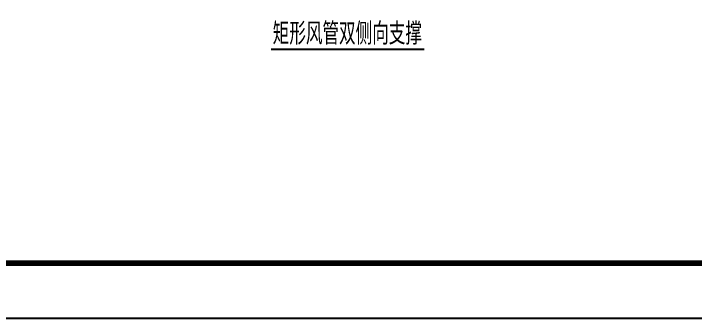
# Model space of a CAD drawing. Extents: x 1247970 to 1725648, y 860327 to 1277876.
# Drawn here: x 1314623 to 1326936, y 1189527 to 1195042 of the extents above; entities that cross this region are included whole.
import ezdxf

# ---------------------------------------------------------------- set-up
doc = ezdxf.new("R2010")
doc.units = 0
doc.header["$LTSCALE"] = 1000
doc.header["$MEASUREMENT"] = 0
for name, color, linetype in [('text', 254, 'Continuous'), ('TK', 4, 'Continuous'), ('图框', 140, 'Continuous')]:
    doc.layers.add(name, color=color, linetype=linetype)
doc.styles.add('样式 1', font='xcsg.shx', dxfattribs={"width": 0.75, "bigfont": 'hztxt.shx'})

# ---------------------------------------------------------------- blocks, each defined once
blk = doc.blocks.new('A$C7BF01818')
at = {"layer": 'text', "const_width": 40}
blk.add_lwpolyline([(-1386, 905), (1386, 905)], dxfattribs=at)
at = {"layer": 'text', "style": '样式 1', "width": 0.75}
blk.add_text('矩形风管双侧向支撑 ', height=400, dxfattribs=at).set_placement((-1355, 991))

msp = doc.modelspace()

# ---------------------------------------------------------------- linework, layer by layer
at = {"layer": '图框'}
msp.add_lwpolyline([(1278969.8, 1248927), (1363069.8, 1248927), (1363069.8, 1189527), (1278969.8, 1189527)], close=True, dxfattribs=at)
msp.add_lwpolyline([(1278969.8, 1248927), (1363069.8, 1248927), (1363069.8, 1189527), (1278969.8, 1189527)], close=True, dxfattribs=at)
at = {"layer": '图框', "const_width": 100}
msp.add_lwpolyline([(1362069.8, 1190527), (1362069.8, 1247927), (1281469.8, 1247927), (1281469.8, 1190527)], close=True, dxfattribs=at)

# ---------------------------------------------------------------- block references
at = {"layer": 'TK'}
msp.add_blockref('A$C7BF01818', (1320663.7, 1193489.5), dxfattribs=at)

doc.saveas('drawing.dxf')
